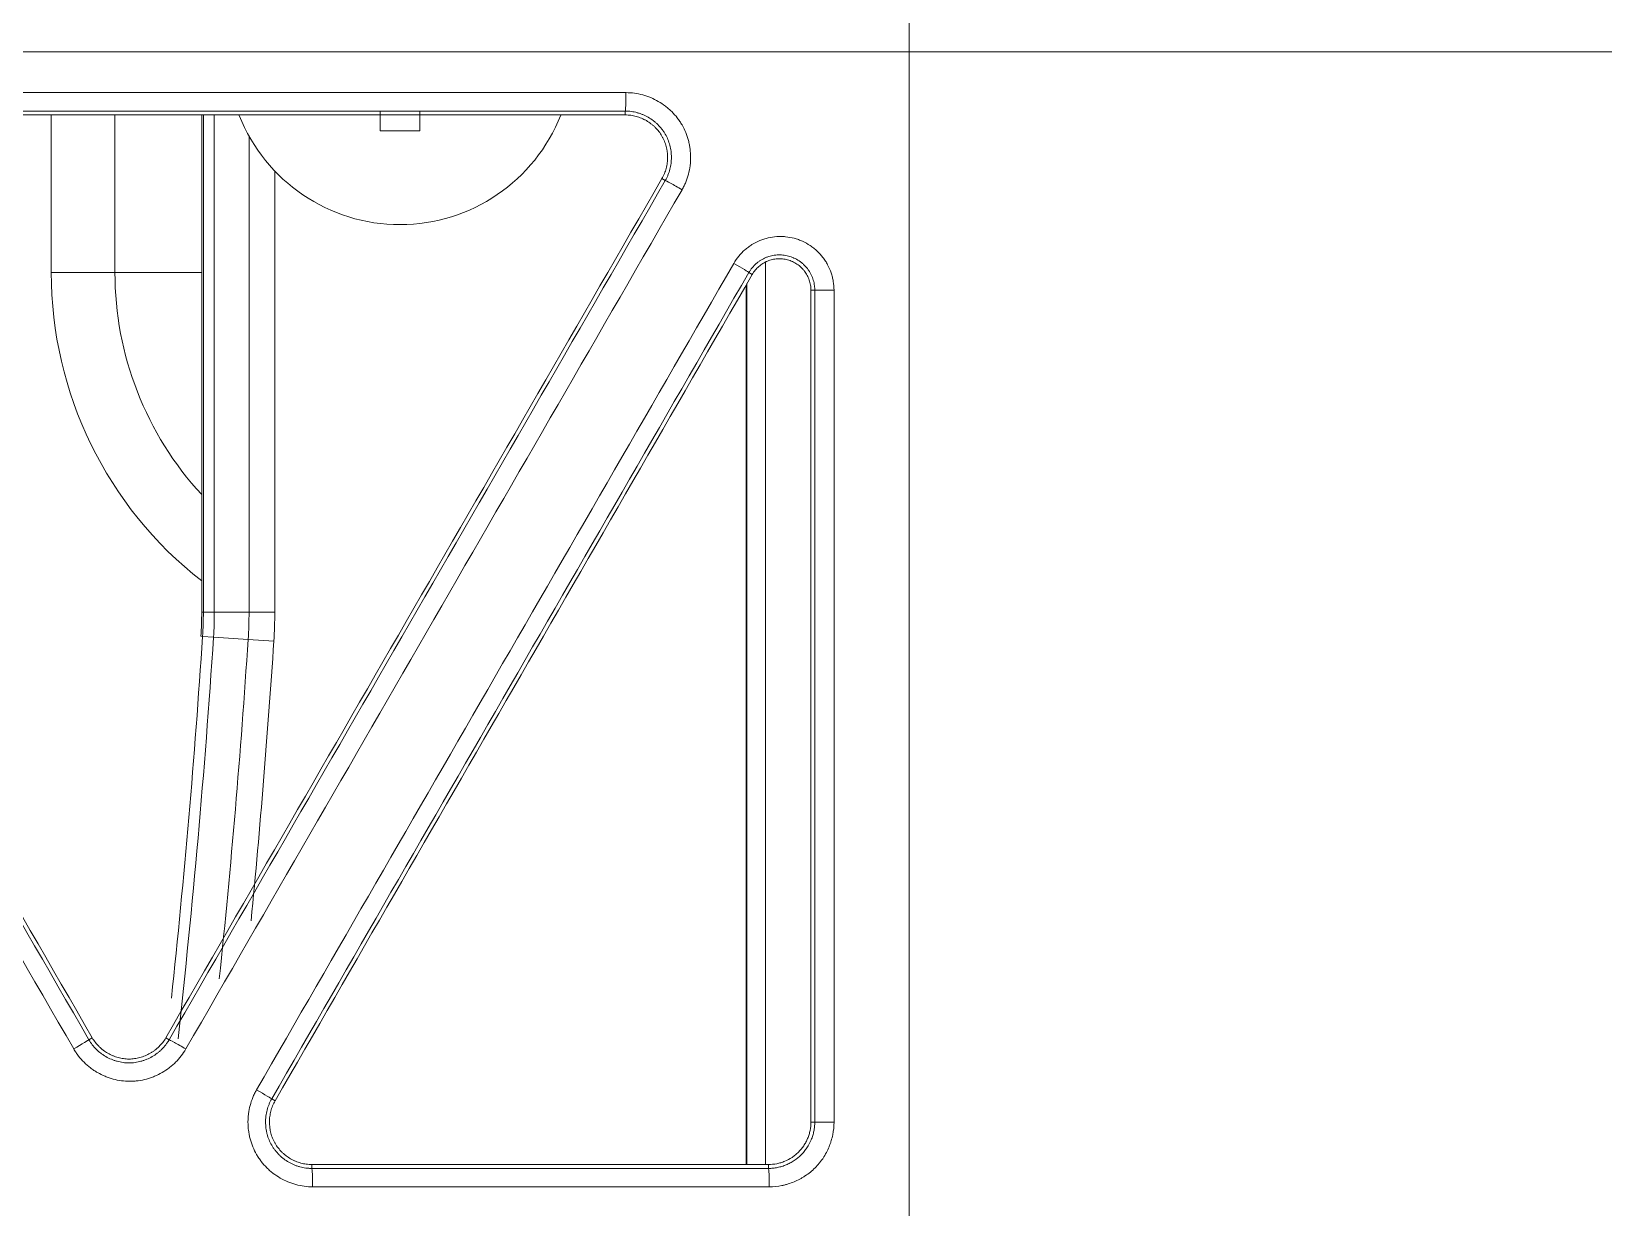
# Model space of a CAD drawing. Header units: inches. Extents: x 405346 to 489838, y -25612 to 14934.
# Drawn here: x 467469.23 to 467509.75, y 4291.63 to 4321.95 of the extents above; entities that cross this region are included whole.
import ezdxf

# ---------------------------------------------------------------- set-up
doc = ezdxf.new("R2010")
doc.units = ezdxf.units.IN
doc.header["$LTSCALE"] = 200
doc.header["$MEASUREMENT"] = 0
doc.layers.add('SS-EQ', color=2, linetype='Continuous', lineweight=20)

# ---------------------------------------------------------------- blocks, each defined once
blk = doc.blocks.new('4way무풍')
at = {"layer": 'SS-EQ'}
for p, q in [((233.951, -2.038), (233.951, -1.528)), ((234.97, -1.528), (234.97, -2.038)), ((240.266, -1.626), (240.266, -1.526)), ((225.474, -1.626), (225.474, -5.686)), ((227.115, -5.686), (227.115, -1.626)), ((229.351, -14.443), (229.351, -1.625)), ((229.394, -1.625), (229.394, -14.443)), ((229.677, -1.625), (229.677, -14.443)), ((230.571, -14.443), (230.571, -2.17)), ((234.97, -2.038), (233.951, -2.038)), ((231.235, -14.443), (231.235, -3.072)), ((241.3, -3.317), (241.214, -3.267)), ((243.879, -28.682), (243.879, -5.421)), ((227.115, -5.686), (225.474, -5.686)), ((229.351, -5.686), (227.115, -5.686)), ((243.38, -6.017), (243.38, -28.682)), ((243.405, -5.973), (243.405, -28.682)), ((243.541, -5.739), (243.454, -5.688)), ((245.152, -6.144), (245.053, -6.144)), ((229.394, -14.443), (229.351, -14.443)), ((229.394, -14.443), (229.677, -14.443)), ((230.571, -14.443), (229.677, -14.443)), ((231.235, -14.443), (230.571, -14.443)), ((229.331, -15.065), (229.374, -15.067)), ((229.374, -15.067), (229.656, -15.086)), ((230.548, -15.145), (229.656, -15.086)), ((231.211, -15.188), (230.548, -15.145)), ((226.444, -25.466), (226.531, -25.416)), ((228.427, -25.416), (228.513, -25.465)), ((231.155, -26.991), (231.242, -27.041)), ((245.053, -27.588), (245.152, -27.588)), ((232.19, -28.683), (232.19, -28.783)), ((243.958, -28.783), (243.959, -28.683))]:
    blk.add_line(p, q, dxfattribs=at)
for centre, radius, start, end in [((234.461, 0), 4.454, 201.6057, 338.5182), ((235.572, -5.686), 10.098, 180, 231.9722), ((235.572, -5.686), 8.457, 180, 222.6417), ((219.866, -14.443), 9.485, 356.2417, 0), ((219.866, -14.443), 10.705, 356.2417, 0), ((219.866, -14.443), 11.369, 356.2417, 0), ((0, 0), 231.045, 354.06315, 356.24172), ((0, 0), 231.709, 354.45324, 356.24172)]:
    blk.add_arc(centre, radius, start, end, dxfattribs=at)
for centre, major_axis, ratio, start_param, end_param in [((240.265, -1.052), (0, 0.474), 0.046058, 3.176536, 4.712359), ((241.71, -3.554), (0.41, -0.237), 0.023177, 1.530477, 3.106677), ((243.044, -5.452), (-0.41, 0.237), 0.023336, 3.176509, 4.671695), ((245.625, -6.144), (-0.474, 0), 0.000161, 0.034907, 1.618516), ((226.034, -25.702), (0.41, 0.237), 0.021764, 4.748313, 6.24827), ((228.922, -25.702), (-0.41, 0.237), 0.020649, 4.674947, 6.248271), ((230.745, -26.755), (-0.41, 0.237), 0.020875, 3.176507, 4.674525), ((245.625, -27.588), (-0.474, 0), 0.000732, 0.034907, 1.618385), ((232.189, -29.256), (0, -0.474), 0.04358, 1.56987, 3.106653), ((243.958, -29.256), (0, 0.474), 0.047023, 4.711596, 6.24824)]:
    blk.add_ellipse(centre, major_axis=major_axis, ratio=ratio, start_param=start_param, end_param=end_param, dxfattribs=at)
for points, knots in [([(0.032, 346.294), (6.969, 346.294), (13.906, 346.294), (27.78, 346.294), (34.717, 346.294), (55.528, 346.294), (69.403, 346.294), (97.151, 346.294), (111.025, 346.294), (138.774, 346.294), (152.648, 346.294), (180.396, 346.294), (194.27, 346.294), (215.082, 346.294), (222.019, 346.294), (235.893, 346.294), (242.83, 346.293), (253.236, 346.293), (256.704, 346.293), (263.641, 346.293), (267.11, 346.293), (272.313, 346.294), (274.047, 346.294), (276.648, 346.294), (277.516, 346.294), (279.25, 346.293), (280.117, 346.293), (281.418, 346.292), (281.851, 346.292), (282.718, 346.292), (283.152, 346.292), (283.802, 346.293), (284.019, 346.293), (284.453, 346.293), (284.669, 346.294), (285.103, 346.293), (285.32, 346.293), (285.753, 346.29), (285.97, 346.288), (286.62, 346.277), (287.054, 346.265), (287.92, 346.231), (288.353, 346.21), (289.653, 346.132), (290.519, 346.062), (291.818, 345.929), (292.25, 345.88), (292.899, 345.799), (293.116, 345.771), (293.548, 345.712), (294.627, 345.561), (295.697, 345.381), (298.249, 344.897), (299.929, 344.504), (302.417, 343.81), (304.065, 343.312), (305.692, 342.745), (308.116, 341.843), (309.711, 341.171), (311.481, 340.335), (311.677, 340.241), (312.069, 340.051), (312.265, 339.955), (312.851, 339.663), (313.238, 339.464), (314.393, 338.857), (315.91, 338.017), (317.385, 337.118), (318.837, 336.19), (319.553, 335.711), (320.962, 334.724), (322.351, 333.707), (324.369, 332.094), (326.323, 330.393), (327.582, 329.199), (328.355, 328.434), (328.586, 328.204), (328.815, 327.97), (328.968, 327.815), (329.044, 327.736), (329.423, 327.345), (329.723, 327.029), (330.61, 326.072), (331.762, 324.776), (333.399, 322.77), (334.43, 321.391), (335.932, 319.291), (336.873, 317.85), (338.196, 315.627), (339.047, 314.124), (339.838, 312.579), (340.313, 311.601), (340.454, 311.306), (340.593, 311.01), (340.685, 310.812), (340.731, 310.713), (340.958, 310.218), (341.136, 309.82), (341.654, 308.624), (342.309, 307.019), (343.186, 304.582), (343.7, 302.939), (344.419, 300.459), (344.828, 298.787), (345.336, 296.251), (345.487, 295.4), (345.755, 293.69), (345.871, 292.83), (345.994, 291.749), (346.017, 291.532), (346.062, 291.099), (346.083, 290.881), (346.143, 290.23), (346.178, 289.796), (346.239, 288.927), (346.265, 288.492), (346.307, 287.624), (346.324, 287.189), (346.342, 286.538), (346.347, 286.32), (346.354, 285.886), (346.356, 285.669), (346.359, 285.234), (346.359, 285.017), (346.359, 284.582), (346.359, 284.365), (346.359, 283.714), (346.358, 283.279), (346.358, 282.41), (346.358, 281.976), (346.358, 280.672), (346.358, 279.803), (346.359, 278.065), (346.359, 277.196), (346.359, 274.59), (346.359, 272.852), (346.358, 264.162), (346.359, 257.21), (346.359, 236.355), (346.359, 222.452), (346.359, 194.646), (346.359, 180.742), (346.359, 152.936), (346.359, 139.033), (346.359, 111.226), (346.359, 69.516), (346.359, 27.806), (346.359, 0)], [0, 0, 0, 0, 0.03125, 0.03125, 0.0625, 0.0625, 0.125, 0.125, 0.1875, 0.1875, 0.25, 0.25, 0.3125, 0.3125, 0.34375, 0.34375, 0.375, 0.375, 0.390625, 0.390625, 0.40625, 0.40625, 0.414062, 0.414062, 0.417969, 0.417969, 0.421875, 0.421875, 0.423828, 0.423828, 0.425781, 0.425781, 0.426758, 0.426758, 0.427734, 0.427734, 0.428711, 0.428711, 0.429687, 0.429687, 0.431641, 0.431641, 0.433594, 0.433594, 0.4375, 0.4375, 0.439453, 0.439453, 0.44043, 0.44043, 0.441406, 0.445312, 0.445312, 0.453125, 0.453125, 0.457031, 0.460937, 0.460937, 0.46875, 0.46875, 0.469727, 0.469727, 0.470703, 0.470703, 0.472656, 0.472656, 0.476562, 0.480469, 0.480469, 0.484375, 0.484375, 0.488281, 0.492187, 0.496094, 0.5, 0.5, 0.500977, 0.501465, 0.501465, 0.501953, 0.501953, 0.503906, 0.503906, 0.507812, 0.511719, 0.515625, 0.515625, 0.523437, 0.523437, 0.527344, 0.53125, 0.53125, 0.532227, 0.532715, 0.532715, 0.533203, 0.533203, 0.535156, 0.535156, 0.539062, 0.542969, 0.546875, 0.546875, 0.554687, 0.554687, 0.558594, 0.558594, 0.5625, 0.5625, 0.563477, 0.563477, 0.564453, 0.564453, 0.566406, 0.566406, 0.568359, 0.568359, 0.570312, 0.570312, 0.571289, 0.571289, 0.572266, 0.572266, 0.573242, 0.573242, 0.574219, 0.574219, 0.576172, 0.576172, 0.578125, 0.578125, 0.582031, 0.582031, 0.585937, 0.585937, 0.59375, 0.59375, 0.625, 0.625, 0.6875, 0.6875, 0.75, 0.75, 0.8125, 0.8125, 0.875, 1, 1, 1, 1]), ([(345.164, 0), (345.164, 27.72), (345.163, 69.299), (345.162, 110.879), (345.161, 138.598), (345.16, 152.458), (345.159, 180.178), (345.157, 194.038), (345.154, 221.758), (345.152, 235.618), (345.147, 256.407), (345.146, 263.337), (345.145, 272), (345.145, 273.732), (345.144, 276.331), (345.144, 277.197), (345.143, 278.93), (345.142, 279.796), (345.142, 281.095), (345.141, 281.528), (345.141, 282.395), (345.142, 282.828), (345.141, 283.694), (345.141, 284.127), (345.14, 284.777), (345.139, 284.993), (345.136, 285.426), (345.134, 285.643), (345.124, 286.293), (345.113, 286.726), (345.081, 287.592), (345.06, 288.025), (345.009, 288.891), (344.979, 289.324), (344.926, 289.973), (344.898, 290.298), (344.868, 290.622), (344.847, 290.839), (344.836, 290.947), (344.736, 291.92), (344.629, 292.78), (344.379, 294.49), (344.236, 295.34), (343.754, 297.876), (343.361, 299.547), (342.666, 302.024), (342.167, 303.666), (341.312, 306.1), (340.67, 307.703), (340.162, 308.898), (339.901, 309.494), (339.629, 310.086), (339.446, 310.481), (339.353, 310.677), (338.885, 311.657), (338.495, 312.43), (337.684, 313.954), (337.263, 314.706), (336.391, 316.188), (335.94, 316.919), (335.007, 318.359), (334.525, 319.069), (333.532, 320.468), (332.508, 321.846), (330.881, 323.85), (329.736, 325.143), (328.853, 326.097), (328.555, 326.413), (328.177, 326.804), (328.101, 326.882), (327.949, 327.037), (327.721, 327.27), (327.491, 327.5), (326.721, 328.264), (325.466, 329.454), (323.518, 331.149), (321.504, 332.755), (320.119, 333.766), (318.711, 334.748), (317.997, 335.224), (316.546, 336.146), (315.81, 336.592), (314.315, 337.454), (313.557, 337.87), (312.595, 338.371), (312.305, 338.52), (312.014, 338.666), (311.82, 338.764), (311.722, 338.812), (311.235, 339.053), (310.844, 339.24), (309.666, 339.79), (308.875, 340.138), (307.283, 340.799), (305.68, 341.425), (303.244, 342.257), (301.598, 342.742), (299.114, 343.417), (297.436, 343.796), (294.888, 344.258), (294.033, 344.394), (292.957, 344.542), (292.742, 344.57), (292.31, 344.625), (291.663, 344.703), (291.015, 344.771), (289.72, 344.892), (288.856, 344.953), (287.56, 345.018), (287.128, 345.036), (286.48, 345.054), (286.264, 345.059), (285.832, 345.066), (285.615, 345.069), (285.183, 345.072), (284.967, 345.073), (284.535, 345.074), (284.318, 345.075), (283.67, 345.075), (283.237, 345.076), (282.589, 345.076), (282.373, 345.076), (281.94, 345.076), (281.724, 345.076), (281.076, 345.076), (280.643, 345.076), (279.346, 345.077), (278.481, 345.077), (276.752, 345.078), (275.887, 345.078), (273.293, 345.079), (271.563, 345.079), (262.916, 345.08), (255.998, 345.082), (242.162, 345.085), (235.244, 345.086), (221.408, 345.088), (214.49, 345.089), (193.736, 345.092), (179.9, 345.093), (152.228, 345.095), (138.392, 345.096), (110.72, 345.097), (96.884, 345.097), (69.212, 345.098), (55.376, 345.098), (34.622, 345.098), (27.704, 345.099), (13.868, 345.099), (6.95, 345.099), (0.032, 345.099)], [0, 0, 0, 0, 0.125, 0.1875, 0.1875, 0.25, 0.25, 0.3125, 0.3125, 0.375, 0.375, 0.40625, 0.40625, 0.414063, 0.414063, 0.417969, 0.417969, 0.421875, 0.421875, 0.423828, 0.423828, 0.425781, 0.425781, 0.427734, 0.427734, 0.428711, 0.428711, 0.429688, 0.429688, 0.431641, 0.431641, 0.433594, 0.433594, 0.435547, 0.435547, 0.436523, 0.437012, 0.437012, 0.4375, 0.4375, 0.441406, 0.441406, 0.445313, 0.445313, 0.453125, 0.453125, 0.457031, 0.460938, 0.464844, 0.464844, 0.466797, 0.467773, 0.467773, 0.46875, 0.46875, 0.472656, 0.472656, 0.476563, 0.476563, 0.480469, 0.480469, 0.484375, 0.484375, 0.488281, 0.492188, 0.496094, 0.496094, 0.498047, 0.498047, 0.498535, 0.498535, 0.499023, 0.5, 0.5, 0.503906, 0.507813, 0.511719, 0.515625, 0.515625, 0.519531, 0.519531, 0.523438, 0.523438, 0.527344, 0.527344, 0.52832, 0.528809, 0.528809, 0.529297, 0.529297, 0.53125, 0.53125, 0.535156, 0.535156, 0.539063, 0.542969, 0.546875, 0.546875, 0.554688, 0.554688, 0.558594, 0.558594, 0.55957, 0.55957, 0.560547, 0.5625, 0.5625, 0.566406, 0.566406, 0.568359, 0.568359, 0.569336, 0.569336, 0.570313, 0.570313, 0.571289, 0.571289, 0.572266, 0.572266, 0.574219, 0.574219, 0.575195, 0.575195, 0.576172, 0.576172, 0.578125, 0.578125, 0.582031, 0.582031, 0.585938, 0.585938, 0.59375, 0.59375, 0.625, 0.625, 0.65625, 0.65625, 0.6875, 0.6875, 0.75, 0.75, 0.8125, 0.8125, 0.875, 0.875, 0.9375, 0.9375, 0.96875, 0.96875, 1, 1, 1, 1]), ([(247.586, 0), (247.586, 19.491), (247.586, 38.983), (247.586, 68.221), (247.586, 77.966), (247.586, 92.585), (247.586, 97.458), (247.586, 107.204), (247.586, 112.077), (247.586, 136.441), (247.586, 155.933), (247.586, 180.297), (247.586, 185.17), (247.586, 192.479), (247.586, 194.915), (247.586, 198.57), (247.586, 199.788), (247.586, 201.615), (247.586, 202.224), (247.586, 203.442), (247.586, 204.051), (247.586, 207.097), (247.586, 209.533), (247.586, 214.406), (247.586, 216.842), (247.586, 221.714), (247.586, 224.151), (247.586, 229.023), (247.586, 231.459), (247.586, 233.895)], [0, 0, 0, 0, 0.25, 0.25, 0.375, 0.375, 0.4375, 0.4375, 0.5, 0.5, 0.75, 0.75, 0.8125, 0.8125, 0.84375, 0.84375, 0.859375, 0.859375, 0.867188, 0.867188, 0.875, 0.875, 0.90625, 0.90625, 0.9375, 0.9375, 0.96875, 0.96875, 1, 1, 1, 1]), ([(346.359, 0), (346.359, -27.812), (346.359, -55.624), (346.359, -97.341), (346.359, -111.247), (346.359, -139.059), (346.359, -152.965), (346.359, -180.777), (346.359, -194.683), (346.359, -222.494), (346.359, -236.4), (346.359, -257.259), (346.358, -264.212), (346.359, -272.903), (346.359, -274.641), (346.359, -277.249), (346.359, -278.118), (346.358, -279.856), (346.358, -280.725), (346.358, -282.029), (346.358, -282.463), (346.358, -283.333), (346.359, -283.767), (346.359, -284.419), (346.359, -284.636), (346.359, -285.071), (346.358, -285.288), (346.355, -285.723), (346.353, -285.94), (346.346, -286.374), (346.341, -286.592), (346.322, -287.243), (346.305, -287.678), (346.262, -288.546), (346.236, -288.98), (346.174, -289.849), (346.138, -290.283), (346.078, -290.934), (346.057, -291.151), (346.012, -291.585), (345.894, -292.666), (345.748, -293.741), (345.479, -295.45), (345.327, -296.299), (344.817, -298.834), (344.407, -300.505), (343.687, -302.982), (343.172, -304.624), (342.294, -307.059), (341.638, -308.663), (341.119, -309.858), (340.941, -310.256), (340.714, -310.751), (340.668, -310.85), (340.576, -311.047), (340.437, -311.343), (339.919, -312.422), (339.029, -314.158), (338.177, -315.66), (336.854, -317.881), (335.912, -319.32), (334.41, -321.418), (333.379, -322.796), (331.741, -324.801), (330.589, -326.095), (329.702, -327.051), (329.403, -327.366), (329.024, -327.758), (328.947, -327.836), (328.795, -327.992), (328.566, -328.224), (327.719, -329.07), (326.303, -330.412), (324.35, -332.111), (322.332, -333.722), (320.944, -334.738), (319.535, -335.724), (318.819, -336.202), (317.367, -337.13), (315.893, -338.028), (314.376, -338.866), (313.222, -339.473), (312.835, -339.671), (312.249, -339.963), (312.054, -340.059), (311.662, -340.249), (309.896, -341.094), (308.103, -341.848), (305.68, -342.75), (304.055, -343.316), (302.408, -343.813), (299.923, -344.506), (298.245, -344.898), (295.697, -345.382), (294.842, -345.525), (293.766, -345.682), (293.551, -345.712), (293.12, -345.771), (292.903, -345.799), (292.254, -345.88), (291.821, -345.929), (290.523, -346.062), (289.657, -346.132), (288.357, -346.21), (287.924, -346.232), (287.057, -346.265), (286.624, -346.277), (285.974, -346.288), (285.757, -346.291), (285.323, -346.293), (285.107, -346.294), (284.673, -346.294), (284.456, -346.294), (284.023, -346.294), (283.806, -346.293), (283.156, -346.293), (282.722, -346.293), (281.855, -346.293), (281.421, -346.293), (280.121, -346.293), (279.253, -346.294), (277.519, -346.294), (276.652, -346.294), (274.051, -346.294), (272.316, -346.294), (267.113, -346.294), (263.645, -346.293), (256.708, -346.293), (253.239, -346.294), (242.833, -346.294), (235.896, -346.294), (222.022, -346.294), (215.084, -346.294), (194.273, -346.294), (180.399, -346.294), (152.65, -346.294), (138.775, -346.294), (111.027, -346.294), (97.152, -346.294), (69.404, -346.294), (55.529, -346.294), (34.718, -346.294), (27.78, -346.294), (13.906, -346.294), (6.969, -346.294), (0.032, -346.294)], [0, 0, 0, 0, 0.125, 0.125, 0.1875, 0.1875, 0.25, 0.25, 0.3125, 0.3125, 0.375, 0.375, 0.40625, 0.40625, 0.414063, 0.414063, 0.417969, 0.417969, 0.421875, 0.421875, 0.423828, 0.423828, 0.425781, 0.425781, 0.426758, 0.426758, 0.427734, 0.427734, 0.428711, 0.428711, 0.429688, 0.429688, 0.431641, 0.431641, 0.433594, 0.433594, 0.435547, 0.435547, 0.436523, 0.436523, 0.4375, 0.441406, 0.441406, 0.445313, 0.445313, 0.453125, 0.453125, 0.457031, 0.460938, 0.464844, 0.464844, 0.466797, 0.466797, 0.467285, 0.467285, 0.467773, 0.46875, 0.472656, 0.476563, 0.476563, 0.484375, 0.484375, 0.488281, 0.492188, 0.496094, 0.496094, 0.498047, 0.498047, 0.498535, 0.498535, 0.499023, 0.5, 0.503906, 0.507813, 0.511719, 0.515625, 0.515625, 0.519531, 0.519531, 0.523438, 0.527344, 0.527344, 0.529297, 0.529297, 0.530273, 0.530273, 0.53125, 0.539063, 0.539063, 0.542969, 0.546875, 0.546875, 0.554688, 0.554688, 0.558594, 0.558594, 0.55957, 0.55957, 0.560547, 0.560547, 0.5625, 0.5625, 0.566406, 0.566406, 0.568359, 0.568359, 0.570313, 0.570313, 0.571289, 0.571289, 0.572266, 0.572266, 0.573242, 0.573242, 0.574219, 0.574219, 0.576172, 0.576172, 0.578125, 0.578125, 0.582031, 0.582031, 0.585938, 0.585938, 0.59375, 0.59375, 0.609375, 0.609375, 0.625, 0.625, 0.65625, 0.65625, 0.6875, 0.6875, 0.75, 0.75, 0.8125, 0.8125, 0.875, 0.875, 0.9375, 0.9375, 0.96875, 0.96875, 1, 1, 1, 1]), ([(0.032, -345.099), (6.961, -345.099), (13.891, -345.099), (27.75, -345.099), (34.679, -345.099), (55.467, -345.099), (69.326, -345.098), (97.044, -345.098), (110.903, -345.097), (138.621, -345.096), (152.48, -345.096), (180.197, -345.094), (194.056, -345.092), (214.845, -345.09), (221.774, -345.089), (235.633, -345.086), (242.562, -345.085), (256.421, -345.082), (263.351, -345.081), (272.013, -345.079), (273.745, -345.079), (276.343, -345.079), (277.21, -345.078), (278.942, -345.078), (279.808, -345.077), (281.107, -345.076), (281.541, -345.076), (282.407, -345.076), (282.84, -345.076), (283.706, -345.076), (284.139, -345.076), (284.789, -345.074), (285.005, -345.074), (285.438, -345.071), (285.655, -345.069), (286.304, -345.06), (286.737, -345.049), (287.602, -345.017), (288.034, -344.997), (289.33, -344.922), (290.194, -344.853), (291.488, -344.722), (291.92, -344.673), (292.566, -344.593), (292.782, -344.566), (293.212, -344.508), (294.286, -344.358), (295.351, -344.18), (297.891, -343.699), (299.563, -343.307), (302.039, -342.615), (303.679, -342.118), (305.297, -341.551), (307.709, -340.648), (309.296, -339.976), (311.056, -339.138), (311.349, -338.996), (311.641, -338.853), (311.836, -338.756), (311.933, -338.707), (312.418, -338.464), (312.803, -338.265), (313.951, -337.656), (314.704, -337.236), (316.19, -336.364), (316.921, -335.913), (318.363, -334.982), (319.073, -334.502), (320.472, -333.511), (321.849, -332.491), (323.849, -330.872), (325.784, -329.163), (327.03, -327.964), (327.795, -327.195), (327.947, -327.041), (328.25, -326.729), (328.401, -326.573), (328.849, -326.102), (329.145, -325.785), (330.019, -324.826), (331.153, -323.527), (332.763, -321.515), (333.776, -320.132), (334.759, -318.728), (335.235, -318.016), (336.157, -316.57), (336.603, -315.837), (337.465, -314.35), (338.296, -312.842), (339.065, -311.291), (339.481, -310.406), (339.527, -310.308), (339.618, -310.111), (339.754, -309.815), (340.065, -309.123), (340.322, -308.527), (340.821, -307.331), (341.451, -305.727), (342.288, -303.291), (342.776, -301.648), (343.454, -299.169), (343.836, -297.496), (344.302, -294.959), (344.439, -294.108), (344.619, -292.825), (344.702, -292.181), (344.786, -291.427), (344.82, -291.104), (344.842, -290.888), (344.853, -290.779), (344.946, -289.807), (345.01, -288.942), (345.078, -287.644), (345.096, -287.212), (345.116, -286.563), (345.122, -286.347), (345.13, -285.914), (345.133, -285.698), (345.138, -285.266), (345.139, -285.049), (345.14, -284.617), (345.14, -284.4), (345.141, -283.752), (345.141, -283.319), (345.141, -282.67), (345.141, -282.454), (345.141, -282.021), (345.141, -281.805), (345.142, -281.156), (345.142, -280.724), (345.143, -279.426), (345.143, -278.561), (345.144, -276.831), (345.144, -275.966), (345.145, -273.37), (345.145, -271.64), (345.146, -262.989), (345.148, -256.069), (345.152, -235.306), (345.154, -221.465), (345.157, -193.782), (345.159, -179.94), (345.161, -152.257), (345.161, -138.416), (345.162, -110.732), (345.163, -69.208), (345.164, -27.683), (345.164, 0)], [0, 0, 0, 0, 0.03125, 0.03125, 0.0625, 0.0625, 0.125, 0.125, 0.1875, 0.1875, 0.25, 0.25, 0.3125, 0.3125, 0.34375, 0.34375, 0.375, 0.375, 0.40625, 0.40625, 0.414063, 0.414063, 0.417969, 0.417969, 0.421875, 0.421875, 0.423828, 0.423828, 0.425781, 0.425781, 0.427734, 0.427734, 0.428711, 0.428711, 0.429688, 0.429688, 0.431641, 0.431641, 0.433594, 0.433594, 0.4375, 0.4375, 0.439453, 0.439453, 0.44043, 0.44043, 0.441406, 0.445313, 0.445313, 0.453125, 0.453125, 0.457031, 0.460938, 0.460938, 0.46875, 0.46875, 0.469727, 0.470215, 0.470215, 0.470703, 0.470703, 0.472656, 0.472656, 0.476563, 0.476563, 0.480469, 0.480469, 0.484375, 0.484375, 0.488281, 0.492188, 0.496094, 0.5, 0.5, 0.500977, 0.500977, 0.501953, 0.501953, 0.503906, 0.503906, 0.507813, 0.511719, 0.515625, 0.515625, 0.519531, 0.519531, 0.523438, 0.523438, 0.527344, 0.53125, 0.53125, 0.531738, 0.531738, 0.532227, 0.533203, 0.535156, 0.535156, 0.539063, 0.542969, 0.546875, 0.546875, 0.554688, 0.554688, 0.558594, 0.558594, 0.560547, 0.561523, 0.562012, 0.562012, 0.5625, 0.5625, 0.566406, 0.566406, 0.568359, 0.568359, 0.569336, 0.569336, 0.570313, 0.570313, 0.571289, 0.571289, 0.572266, 0.572266, 0.574219, 0.574219, 0.575195, 0.575195, 0.576172, 0.576172, 0.578125, 0.578125, 0.582031, 0.582031, 0.585938, 0.585938, 0.59375, 0.59375, 0.625, 0.625, 0.6875, 0.6875, 0.75, 0.75, 0.8125, 0.8125, 0.875, 1, 1, 1, 1]), ([(247.586, 0), (245.632, 0), (234.907, 0), (215.405, 0), (189.077, 0), (162.746, 0), (145.189, 0), (136.411, 0)], [0, 0, 0, 0, 0.052747, 0.289561, 0.526374, 0.763187, 1, 1, 1, 1]), ([(247.586, 0), (254.404, 0), (265.605, 0), (281.186, 0), (294.329, 0), (307.464, 0), (318.398, 0), (327.133, 0), (333.674, 0), (339.114, 0), (342.94, 0), (344.594, 0), (345.164, 0)], [0, 0, 0, 0, 0.209055, 0.343536, 0.478018, 0.6125, 0.746981, 0.814222, 0.881463, 0.948704, 0.982324, 1, 1, 1, 1]), ([(247.586, -233.896), (247.586, -231.46), (247.586, -229.023), (247.586, -224.151), (247.586, -221.715), (247.586, -216.842), (247.586, -214.406), (247.586, -209.534), (247.586, -207.097), (247.586, -204.052), (247.586, -203.443), (247.586, -202.225), (247.586, -201.616), (247.586, -199.788), (247.586, -198.57), (247.586, -194.916), (247.586, -192.479), (247.586, -185.17), (247.586, -180.297), (247.586, -155.933), (247.586, -136.442), (247.586, -112.077), (247.586, -107.204), (247.586, -97.459), (247.586, -92.586), (247.586, -77.967), (247.586, -68.221), (247.586, -38.984), (247.586, -19.492), (247.586, 0)], [0, 0, 0, 0, 0.03125, 0.03125, 0.0625, 0.0625, 0.09375, 0.09375, 0.125, 0.125, 0.132812, 0.132812, 0.140625, 0.140625, 0.15625, 0.15625, 0.1875, 0.1875, 0.25, 0.25, 0.5, 0.5, 0.5625, 0.5625, 0.625, 0.625, 0.75, 0.75, 1, 1, 1, 1]), ([(214.71, -1.052), (215.776, -1.053), (216.841, -1.052), (218.973, -1.052), (220.039, -1.052), (223.236, -1.052), (225.368, -1.052), (231.762, -1.052), (236.025, -1.052), (240.287, -1.052)], [0, 0, 0, 0, 0.125, 0.125, 0.25, 0.25, 0.5, 0.5, 1, 1, 1, 1]), ([(240.287, -1.052), (240.361, -1.052), (240.433, -1.057), (240.577, -1.077), (240.648, -1.091), (240.753, -1.12), (240.787, -1.13), (240.839, -1.148), (240.857, -1.154), (240.891, -1.167), (240.908, -1.174), (240.992, -1.209), (241.122, -1.273), (241.243, -1.354), (241.315, -1.409), (241.33, -1.421), (241.358, -1.444), (241.4, -1.479), (241.44, -1.516), (241.517, -1.592), (241.565, -1.647), (241.632, -1.733), (241.653, -1.762), (241.694, -1.823), (241.713, -1.854), (241.768, -1.949), (241.832, -2.079), (241.878, -2.216), (241.901, -2.305), (241.906, -2.322), (241.914, -2.358), (241.918, -2.376), (241.928, -2.43), (241.934, -2.466), (241.948, -2.574), (241.953, -2.646), (241.953, -2.755), (241.951, -2.81), (241.947, -2.864), (241.943, -2.901), (241.941, -2.919), (241.929, -3.01), (241.902, -3.152), (241.856, -3.29), (241.815, -3.391), (241.8, -3.424), (241.767, -3.49), (241.75, -3.522), (241.732, -3.554)], [0, 0, 0, 0, 0.0625, 0.0625, 0.125, 0.125, 0.15625, 0.15625, 0.171875, 0.171875, 0.1875, 0.1875, 0.25, 0.3125, 0.3125, 0.328125, 0.328125, 0.34375, 0.375, 0.375, 0.4375, 0.4375, 0.46875, 0.46875, 0.5, 0.5, 0.5625, 0.625, 0.625, 0.640625, 0.640625, 0.65625, 0.65625, 0.6875, 0.6875, 0.75, 0.75, 0.78125, 0.796875, 0.796875, 0.8125, 0.8125, 0.875, 0.9375, 0.9375, 0.96875, 0.96875, 1, 1, 1, 1]), ([(240.266, -1.526), (236.004, -1.526), (231.742, -1.526), (225.349, -1.526), (222.152, -1.526), (218.954, -1.526), (216.823, -1.526), (215.757, -1.526), (214.692, -1.526)], [0, 0, 0, 0, 0.5, 0.5, 0.75, 0.875, 0.875, 1, 1, 1, 1]), ([(241.3, -3.317), (241.302, -3.314), (241.303, -3.311), (241.306, -3.305), (241.311, -3.297), (241.316, -3.288), (241.325, -3.271), (241.331, -3.259), (241.348, -3.224), (241.359, -3.2), (241.388, -3.128), (241.421, -3.029), (241.441, -2.927), (241.449, -2.862), (241.45, -2.849), (241.453, -2.823), (241.454, -2.81), (241.456, -2.771), (241.457, -2.745), (241.457, -2.667), (241.454, -2.615), (241.444, -2.538), (241.44, -2.512), (241.43, -2.461), (241.424, -2.435), (241.404, -2.359), (241.387, -2.31), (241.348, -2.214), (241.325, -2.168), (241.286, -2.1), (241.272, -2.077), (241.243, -2.034), (241.228, -2.013), (241.18, -1.952), (241.146, -1.913), (241.09, -1.858), (241.062, -1.832), (241.032, -1.807), (241.012, -1.79), (241.001, -1.782), (240.949, -1.742), (240.863, -1.685), (240.77, -1.639), (240.698, -1.609), (240.673, -1.599), (240.624, -1.582), (240.599, -1.575), (240.524, -1.554), (240.473, -1.544), (240.396, -1.533), (240.358, -1.529), (240.312, -1.527), (240.289, -1.526), (240.279, -1.526), (240.273, -1.526), (240.269, -1.526), (240.266, -1.526)], [0, 0, 0, 0, 0.003906, 0.003906, 0.007813, 0.015625, 0.015625, 0.03125, 0.03125, 0.0625, 0.0625, 0.125, 0.1875, 0.1875, 0.203125, 0.203125, 0.21875, 0.21875, 0.25, 0.25, 0.3125, 0.3125, 0.34375, 0.34375, 0.375, 0.375, 0.4375, 0.4375, 0.5, 0.5, 0.53125, 0.53125, 0.5625, 0.5625, 0.625, 0.625, 0.65625, 0.671875, 0.671875, 0.6875, 0.6875, 0.75, 0.8125, 0.8125, 0.84375, 0.84375, 0.875, 0.875, 0.9375, 0.9375, 0.96875, 0.984375, 0.992188, 0.996094, 0.996094, 1, 1, 1, 1]), ([(240.266, -1.626), (236.005, -1.626), (231.742, -1.626), (225.349, -1.626), (222.152, -1.626), (218.955, -1.626), (216.823, -1.626), (215.757, -1.626), (214.692, -1.626)], [0, 0, 0, 0, 0.5, 0.5, 0.75, 0.875, 0.875, 1, 1, 1, 1]), ([(240.266, -1.626), (240.315, -1.626), (240.363, -1.629), (240.457, -1.642), (240.55, -1.661), (240.64, -1.692), (240.706, -1.72), (240.728, -1.73), (240.771, -1.751), (240.792, -1.762), (240.854, -1.798), (240.893, -1.824), (240.95, -1.868), (240.969, -1.883), (241.005, -1.914), (241.023, -1.931), (241.074, -1.981), (241.137, -2.052), (241.19, -2.131), (241.226, -2.193), (241.237, -2.215), (241.258, -2.258), (241.268, -2.28), (241.295, -2.346), (241.31, -2.391), (241.328, -2.46), (241.336, -2.494), (241.342, -2.53), (241.346, -2.553), (241.348, -2.565), (241.355, -2.625), (241.361, -2.72), (241.355, -2.815), (241.346, -2.886), (241.343, -2.91), (241.333, -2.957), (241.328, -2.98), (241.31, -3.05), (241.295, -3.095), (241.259, -3.183), (241.238, -3.226), (241.214, -3.267)], [0, 0, 0, 0, 0.0625, 0.0625, 0.125, 0.1875, 0.1875, 0.21875, 0.21875, 0.25, 0.25, 0.3125, 0.3125, 0.34375, 0.34375, 0.375, 0.375, 0.4375, 0.5, 0.5, 0.53125, 0.53125, 0.5625, 0.5625, 0.625, 0.625, 0.65625, 0.671875, 0.671875, 0.6875, 0.6875, 0.75, 0.8125, 0.8125, 0.84375, 0.84375, 0.875, 0.875, 0.9375, 0.9375, 1, 1, 1, 1]), ([(243.066, -5.452), (243.104, -5.386), (243.147, -5.324), (243.243, -5.208), (243.295, -5.154), (243.366, -5.091), (243.381, -5.079), (243.41, -5.055), (243.425, -5.044), (243.471, -5.01), (243.502, -4.989), (243.597, -4.929), (243.664, -4.895), (243.752, -4.859), (243.77, -4.852), (243.805, -4.839), (243.823, -4.832), (243.877, -4.815), (243.913, -4.805), (244.023, -4.78), (244.097, -4.769), (244.192, -4.762), (244.211, -4.761), (244.249, -4.76), (244.268, -4.76), (244.324, -4.761), (244.362, -4.763), (244.474, -4.774), (244.548, -4.787), (244.657, -4.817), (244.694, -4.828), (244.765, -4.854), (244.8, -4.868), (244.903, -4.914), (244.968, -4.951), (245.047, -5.003), (245.063, -5.014), (245.093, -5.036), (245.109, -5.048), (245.153, -5.083), (245.182, -5.108), (245.264, -5.185), (245.315, -5.24), (245.372, -5.315), (245.384, -5.33), (245.405, -5.361), (245.416, -5.377), (245.447, -5.425), (245.466, -5.457), (245.519, -5.557), (245.549, -5.626), (245.58, -5.715), (245.586, -5.733), (245.596, -5.769), (245.601, -5.788), (245.615, -5.843), (245.623, -5.88), (245.642, -5.992), (245.648, -6.067), (245.648, -6.144)], [0, 0, 0, 0, 0.0625, 0.0625, 0.125, 0.125, 0.140625, 0.140625, 0.15625, 0.15625, 0.1875, 0.1875, 0.25, 0.25, 0.265625, 0.265625, 0.28125, 0.28125, 0.3125, 0.3125, 0.375, 0.375, 0.390625, 0.390625, 0.40625, 0.40625, 0.4375, 0.4375, 0.5, 0.5, 0.53125, 0.53125, 0.5625, 0.5625, 0.625, 0.625, 0.640625, 0.640625, 0.65625, 0.65625, 0.6875, 0.6875, 0.75, 0.75, 0.765625, 0.765625, 0.78125, 0.78125, 0.8125, 0.8125, 0.875, 0.875, 0.890625, 0.890625, 0.90625, 0.90625, 0.9375, 0.9375, 1, 1, 1, 1]), ([(245.152, -6.144), (245.152, -6.141), (245.152, -6.137), (245.152, -6.131), (245.152, -6.122), (245.151, -6.1), (245.15, -6.081), (245.147, -6.044), (245.141, -5.995), (245.13, -5.946), (245.118, -5.897), (245.111, -5.873), (245.087, -5.803), (245.067, -5.757), (245.032, -5.692), (245.02, -5.671), (244.999, -5.639), (244.992, -5.629), (244.978, -5.608), (244.97, -5.598), (244.933, -5.549), (244.899, -5.513), (244.845, -5.462), (244.826, -5.446), (244.797, -5.423), (244.787, -5.415), (244.767, -5.4), (244.756, -5.393), (244.705, -5.359), (244.662, -5.335), (244.594, -5.304), (244.571, -5.295), (244.524, -5.278), (244.5, -5.271), (244.428, -5.252), (244.38, -5.243), (244.306, -5.236), (244.281, -5.234), (244.232, -5.234), (244.207, -5.234), (244.132, -5.239), (244.083, -5.247), (244.011, -5.263), (243.976, -5.273), (243.94, -5.285), (243.917, -5.294), (243.905, -5.298), (243.848, -5.322), (243.804, -5.345), (243.741, -5.384), (243.71, -5.405), (243.681, -5.428), (243.661, -5.443), (243.652, -5.451), (243.605, -5.493), (243.57, -5.528), (243.523, -5.585), (243.501, -5.615), (243.477, -5.651), (243.465, -5.67), (243.46, -5.678), (243.457, -5.683), (243.456, -5.686), (243.454, -5.688)], [0, 0, 0, 0, 0.003906, 0.003906, 0.007812, 0.015625, 0.03125, 0.03125, 0.0625, 0.09375, 0.09375, 0.125, 0.125, 0.1875, 0.1875, 0.21875, 0.21875, 0.234375, 0.234375, 0.25, 0.25, 0.3125, 0.3125, 0.34375, 0.34375, 0.359375, 0.359375, 0.375, 0.375, 0.4375, 0.4375, 0.46875, 0.46875, 0.5, 0.5, 0.5625, 0.5625, 0.59375, 0.59375, 0.625, 0.625, 0.6875, 0.6875, 0.71875, 0.734375, 0.734375, 0.75, 0.75, 0.8125, 0.8125, 0.84375, 0.859375, 0.859375, 0.875, 0.875, 0.9375, 0.9375, 0.96875, 0.984375, 0.992187, 0.996094, 0.996094, 1, 1, 1, 1]), ([(243.541, -5.739), (243.564, -5.7), (243.589, -5.664), (243.631, -5.612), (243.646, -5.596), (243.677, -5.564), (243.693, -5.549), (243.743, -5.505), (243.778, -5.479), (243.834, -5.444), (243.854, -5.433), (243.883, -5.418), (243.893, -5.413), (243.913, -5.403), (243.924, -5.399), (243.975, -5.378), (244.017, -5.365), (244.081, -5.35), (244.103, -5.346), (244.146, -5.339), (244.169, -5.337), (244.235, -5.333), (244.279, -5.333), (244.344, -5.34), (244.366, -5.343), (244.41, -5.351), (244.432, -5.356), (244.496, -5.373), (244.537, -5.388), (244.597, -5.415), (244.617, -5.425), (244.656, -5.446), (244.675, -5.458), (244.73, -5.495), (244.764, -5.522), (244.813, -5.567), (244.836, -5.591), (244.858, -5.616), (244.872, -5.633), (244.879, -5.642), (244.913, -5.686), (244.936, -5.723), (244.968, -5.781), (244.977, -5.801), (244.995, -5.841), (245.003, -5.862), (245.024, -5.925), (245.046, -6.011), (245.053, -6.099), (245.053, -6.144)], [0, 0, 0, 0, 0.0625, 0.0625, 0.09375, 0.09375, 0.125, 0.125, 0.1875, 0.1875, 0.21875, 0.21875, 0.234375, 0.234375, 0.25, 0.25, 0.3125, 0.3125, 0.34375, 0.34375, 0.375, 0.375, 0.4375, 0.4375, 0.46875, 0.46875, 0.5, 0.5, 0.5625, 0.5625, 0.59375, 0.59375, 0.625, 0.625, 0.6875, 0.6875, 0.71875, 0.734375, 0.734375, 0.75, 0.75, 0.8125, 0.8125, 0.84375, 0.84375, 0.875, 0.875, 0.9375, 1, 1, 1, 1]), ([(226.444, -25.466), (226.446, -25.469), (226.447, -25.472), (226.451, -25.477), (226.456, -25.486), (226.461, -25.494), (226.471, -25.511), (226.479, -25.522), (226.501, -25.555), (226.516, -25.576), (226.564, -25.637), (226.633, -25.715), (226.711, -25.783), (226.764, -25.823), (226.774, -25.83), (226.796, -25.845), (226.828, -25.868), (226.861, -25.888), (226.928, -25.927), (226.975, -25.95), (227.047, -25.98), (227.071, -25.989), (227.121, -26.006), (227.146, -26.014), (227.221, -26.035), (227.272, -26.045), (227.375, -26.059), (227.426, -26.063), (227.505, -26.063), (227.531, -26.062), (227.583, -26.058), (227.609, -26.056), (227.686, -26.045), (227.737, -26.035), (227.812, -26.014), (227.849, -26.003), (227.886, -25.989), (227.91, -25.98), (227.923, -25.975), (227.983, -25.95), (228.076, -25.903), (228.163, -25.846), (228.225, -25.799), (228.245, -25.782), (228.285, -25.748), (228.304, -25.73), (228.359, -25.675), (228.394, -25.636), (228.441, -25.575), (228.464, -25.543), (228.489, -25.505), (228.501, -25.485), (228.506, -25.477), (228.509, -25.471), (228.511, -25.468), (228.513, -25.465)], [0, 0, 0, 0, 0.003906, 0.003906, 0.007812, 0.015625, 0.015625, 0.03125, 0.03125, 0.0625, 0.0625, 0.125, 0.1875, 0.1875, 0.203125, 0.203125, 0.21875, 0.25, 0.25, 0.3125, 0.3125, 0.34375, 0.34375, 0.375, 0.375, 0.4375, 0.4375, 0.5, 0.5, 0.53125, 0.53125, 0.5625, 0.5625, 0.625, 0.625, 0.65625, 0.671875, 0.671875, 0.6875, 0.6875, 0.75, 0.8125, 0.8125, 0.84375, 0.84375, 0.875, 0.875, 0.9375, 0.9375, 0.96875, 0.984375, 0.992188, 0.996094, 0.996094, 1, 1, 1, 1]), ([(228.427, -25.416), (228.403, -25.457), (228.376, -25.498), (228.317, -25.573), (228.254, -25.644), (228.182, -25.706), (228.134, -25.743), (228.125, -25.75), (228.105, -25.764), (228.076, -25.784), (228.045, -25.803), (227.983, -25.839), (227.941, -25.86), (227.875, -25.887), (227.853, -25.896), (227.807, -25.911), (227.784, -25.918), (227.715, -25.937), (227.622, -25.956), (227.527, -25.963), (227.455, -25.963), (227.431, -25.962), (227.383, -25.959), (227.359, -25.956), (227.289, -25.947), (227.242, -25.937), (227.174, -25.918), (227.14, -25.908), (227.106, -25.895), (227.083, -25.887), (227.072, -25.882), (227.017, -25.859), (226.931, -25.817), (226.852, -25.764), (226.795, -25.721), (226.777, -25.706), (226.74, -25.674), (226.723, -25.658), (226.672, -25.608), (226.64, -25.572), (226.582, -25.497), (226.555, -25.457), (226.531, -25.416)], [0, 0, 0, 0, 0.0625, 0.0625, 0.125, 0.1875, 0.1875, 0.203125, 0.203125, 0.21875, 0.25, 0.25, 0.3125, 0.3125, 0.34375, 0.34375, 0.375, 0.375, 0.4375, 0.5, 0.5, 0.53125, 0.53125, 0.5625, 0.5625, 0.625, 0.625, 0.65625, 0.671875, 0.671875, 0.6875, 0.6875, 0.75, 0.8125, 0.8125, 0.84375, 0.84375, 0.875, 0.875, 0.9375, 0.9375, 1, 1, 1, 1]), ([(228.943, -25.703), (228.906, -25.766), (228.865, -25.827), (228.777, -25.941), (228.729, -25.996), (228.652, -26.073), (228.625, -26.097), (228.583, -26.133), (228.569, -26.145), (228.541, -26.168), (228.527, -26.18), (228.454, -26.235), (228.334, -26.315), (228.203, -26.38), (228.119, -26.415), (228.102, -26.422), (228.068, -26.435), (228.051, -26.441), (227.999, -26.459), (227.964, -26.469), (227.859, -26.498), (227.788, -26.512), (227.681, -26.527), (227.645, -26.531), (227.572, -26.535), (227.535, -26.537), (227.425, -26.537), (227.281, -26.527), (227.139, -26.498), (227.051, -26.474), (227.033, -26.469), (226.998, -26.458), (226.981, -26.453), (226.929, -26.435), (226.895, -26.422), (226.794, -26.38), (226.729, -26.348), (226.635, -26.294), (226.589, -26.265), (226.544, -26.234), (226.514, -26.213), (226.499, -26.202), (226.426, -26.146), (226.317, -26.051), (226.221, -25.943), (226.154, -25.856), (226.133, -25.827), (226.092, -25.766), (226.072, -25.735), (226.054, -25.703)], [0, 0, 0, 0, 0.0625, 0.0625, 0.125, 0.125, 0.15625, 0.15625, 0.171875, 0.171875, 0.1875, 0.1875, 0.25, 0.3125, 0.3125, 0.328125, 0.328125, 0.34375, 0.34375, 0.375, 0.375, 0.4375, 0.4375, 0.46875, 0.46875, 0.5, 0.5, 0.5625, 0.625, 0.625, 0.640625, 0.640625, 0.65625, 0.65625, 0.6875, 0.6875, 0.75, 0.75, 0.78125, 0.796875, 0.796875, 0.8125, 0.8125, 0.875, 0.9375, 0.9375, 0.96875, 0.96875, 1, 1, 1, 1]), ([(232.21, -29.257), (232.136, -29.257), (232.064, -29.252), (231.92, -29.232), (231.85, -29.218), (231.744, -29.189), (231.71, -29.179), (231.658, -29.161), (231.64, -29.155), (231.606, -29.142), (231.589, -29.135), (231.505, -29.1), (231.375, -29.036), (231.254, -28.955), (231.182, -28.9), (231.167, -28.888), (231.139, -28.865), (231.097, -28.83), (231.057, -28.793), (230.98, -28.716), (230.932, -28.662), (230.866, -28.576), (230.844, -28.547), (230.803, -28.486), (230.784, -28.455), (230.729, -28.36), (230.665, -28.23), (230.619, -28.092), (230.596, -28.004), (230.592, -27.987), (230.583, -27.951), (230.58, -27.933), (230.569, -27.879), (230.563, -27.843), (230.549, -27.735), (230.545, -27.663), (230.544, -27.554), (230.546, -27.499), (230.55, -27.445), (230.554, -27.408), (230.556, -27.39), (230.568, -27.299), (230.595, -27.157), (230.641, -27.019), (230.682, -26.918), (230.697, -26.885), (230.73, -26.819), (230.747, -26.787), (230.765, -26.755)], [0, 0, 0, 0, 0.0625, 0.0625, 0.125, 0.125, 0.15625, 0.15625, 0.171875, 0.171875, 0.1875, 0.1875, 0.25, 0.3125, 0.3125, 0.328125, 0.328125, 0.34375, 0.375, 0.375, 0.4375, 0.4375, 0.46875, 0.46875, 0.5, 0.5, 0.5625, 0.625, 0.625, 0.640625, 0.640625, 0.65625, 0.65625, 0.6875, 0.6875, 0.75, 0.75, 0.78125, 0.796875, 0.796875, 0.8125, 0.8125, 0.875, 0.9375, 0.9375, 0.96875, 0.96875, 1, 1, 1, 1]), ([(231.155, -26.991), (231.153, -26.994), (231.152, -26.997), (231.149, -27.002), (231.144, -27.011), (231.139, -27.02), (231.13, -27.037), (231.124, -27.049), (231.106, -27.084), (231.096, -27.108), (231.066, -27.18), (231.034, -27.279), (231.014, -27.381), (231.006, -27.446), (231.004, -27.459), (231.002, -27.485), (231.001, -27.498), (230.998, -27.537), (230.998, -27.563), (230.998, -27.641), (231.001, -27.693), (231.011, -27.771), (231.015, -27.796), (231.022, -27.835), (231.025, -27.848), (231.031, -27.873), (231.034, -27.886), (231.051, -27.949), (231.067, -27.999), (231.106, -28.095), (231.129, -28.141), (231.169, -28.209), (231.183, -28.232), (231.212, -28.275), (231.227, -28.296), (231.275, -28.357), (231.309, -28.396), (231.365, -28.451), (231.393, -28.477), (231.423, -28.502), (231.444, -28.519), (231.454, -28.527), (231.506, -28.567), (231.593, -28.624), (231.686, -28.67), (231.758, -28.7), (231.782, -28.71), (231.832, -28.727), (231.857, -28.734), (231.932, -28.755), (231.983, -28.765), (232.06, -28.776), (232.098, -28.78), (232.144, -28.782), (232.167, -28.782), (232.177, -28.783), (232.183, -28.783), (232.187, -28.783), (232.19, -28.783)], [0, 0, 0, 0, 0.003906, 0.003906, 0.007813, 0.015625, 0.015625, 0.03125, 0.03125, 0.0625, 0.0625, 0.125, 0.1875, 0.1875, 0.203125, 0.203125, 0.21875, 0.21875, 0.25, 0.25, 0.3125, 0.3125, 0.34375, 0.34375, 0.359375, 0.359375, 0.375, 0.375, 0.4375, 0.4375, 0.5, 0.5, 0.53125, 0.53125, 0.5625, 0.5625, 0.625, 0.625, 0.65625, 0.671875, 0.671875, 0.6875, 0.6875, 0.75, 0.8125, 0.8125, 0.84375, 0.84375, 0.875, 0.875, 0.9375, 0.9375, 0.96875, 0.984375, 0.992187, 0.996094, 0.996094, 1, 1, 1, 1]), ([(232.19, -28.683), (232.142, -28.683), (232.094, -28.679), (231.999, -28.667), (231.906, -28.647), (231.816, -28.616), (231.75, -28.589), (231.728, -28.579), (231.685, -28.557), (231.664, -28.546), (231.602, -28.51), (231.563, -28.484), (231.506, -28.441), (231.488, -28.426), (231.451, -28.394), (231.434, -28.378), (231.383, -28.327), (231.32, -28.256), (231.266, -28.177), (231.23, -28.115), (231.219, -28.094), (231.198, -28.051), (231.188, -28.029), (231.161, -27.963), (231.146, -27.918), (231.128, -27.849), (231.12, -27.814), (231.114, -27.779), (231.11, -27.755), (231.109, -27.743), (231.101, -27.684), (231.095, -27.588), (231.101, -27.494), (231.11, -27.422), (231.114, -27.399), (231.123, -27.351), (231.128, -27.328), (231.146, -27.259), (231.161, -27.214), (231.197, -27.126), (231.218, -27.083), (231.242, -27.041)], [0, 0, 0, 0, 0.0625, 0.0625, 0.125, 0.1875, 0.1875, 0.21875, 0.21875, 0.25, 0.25, 0.3125, 0.3125, 0.34375, 0.34375, 0.375, 0.375, 0.4375, 0.5, 0.5, 0.53125, 0.53125, 0.5625, 0.5625, 0.625, 0.625, 0.65625, 0.671875, 0.671875, 0.6875, 0.6875, 0.75, 0.8125, 0.8125, 0.84375, 0.84375, 0.875, 0.875, 0.9375, 0.9375, 1, 1, 1, 1]), ([(243.958, -28.783), (243.961, -28.783), (243.963, -28.783), (243.968, -28.783), (243.976, -28.783), (243.993, -28.782), (244.027, -28.781), (244.056, -28.779), (244.115, -28.773), (244.153, -28.767), (244.211, -28.755), (244.23, -28.75), (244.268, -28.741), (244.287, -28.735), (244.343, -28.718), (244.416, -28.692), (244.486, -28.659), (244.538, -28.631), (244.555, -28.621), (244.589, -28.601), (244.605, -28.591), (244.687, -28.537), (244.747, -28.488), (244.83, -28.405), (244.856, -28.376), (244.893, -28.331), (244.905, -28.315), (244.928, -28.283), (244.94, -28.267), (244.993, -28.186), (245.03, -28.118), (245.067, -28.027), (245.074, -28.009), (245.088, -27.972), (245.094, -27.953), (245.111, -27.897), (245.13, -27.821), (245.142, -27.745), (245.148, -27.686), (245.15, -27.657), (245.151, -27.623), (245.152, -27.606), (245.152, -27.598), (245.152, -27.593), (245.152, -27.591), (245.152, -27.588)], [0, 0, 0, 0, 0.003906, 0.003906, 0.007812, 0.015625, 0.03125, 0.0625, 0.0625, 0.125, 0.125, 0.15625, 0.15625, 0.1875, 0.1875, 0.25, 0.3125, 0.3125, 0.34375, 0.34375, 0.375, 0.375, 0.5, 0.5, 0.5625, 0.5625, 0.59375, 0.59375, 0.625, 0.625, 0.75, 0.75, 0.78125, 0.78125, 0.8125, 0.8125, 0.875, 0.9375, 0.9375, 0.96875, 0.984375, 0.992187, 0.996094, 0.996094, 1, 1, 1, 1]), ([(245.053, -27.588), (245.053, -27.661), (245.046, -27.732), (245.028, -27.82), (245.024, -27.838), (245.015, -27.873), (245.01, -27.89), (244.994, -27.942), (244.97, -28.009), (244.939, -28.073), (244.914, -28.121), (244.905, -28.136), (244.887, -28.167), (244.877, -28.182), (244.827, -28.257), (244.782, -28.312), (244.707, -28.388), (244.68, -28.412), (244.638, -28.446), (244.624, -28.457), (244.595, -28.478), (244.58, -28.488), (244.506, -28.538), (244.443, -28.571), (244.36, -28.605), (244.343, -28.612), (244.31, -28.624), (244.292, -28.63), (244.241, -28.645), (244.206, -28.654), (244.102, -28.675), (244.031, -28.683), (243.959, -28.683)], [0, 0, 0, 0, 0.125, 0.125, 0.15625, 0.15625, 0.1875, 0.1875, 0.25, 0.3125, 0.3125, 0.34375, 0.34375, 0.375, 0.375, 0.5, 0.5, 0.5625, 0.5625, 0.59375, 0.59375, 0.625, 0.625, 0.75, 0.75, 0.78125, 0.78125, 0.8125, 0.8125, 0.875, 0.875, 1, 1, 1, 1]), ([(245.648, -27.589), (245.648, -27.699), (245.637, -27.807), (245.605, -27.967), (245.591, -28.02), (245.567, -28.098), (245.559, -28.124), (245.54, -28.176), (245.53, -28.202), (245.478, -28.328), (245.427, -28.424), (245.352, -28.537), (245.336, -28.56), (245.304, -28.604), (245.287, -28.625), (245.234, -28.689), (245.198, -28.73), (245.083, -28.845), (244.999, -28.913), (244.885, -28.989), (244.861, -29.004), (244.814, -29.032), (244.79, -29.045), (244.718, -29.084), (244.62, -29.13), (244.518, -29.167), (244.439, -29.191), (244.413, -29.199), (244.36, -29.212), (244.333, -29.218), (244.199, -29.245), (244.09, -29.257), (243.98, -29.257)], [0, 0, 0, 0, 0.125, 0.125, 0.1875, 0.1875, 0.21875, 0.21875, 0.25, 0.25, 0.375, 0.375, 0.40625, 0.40625, 0.4375, 0.4375, 0.5, 0.5, 0.625, 0.625, 0.65625, 0.65625, 0.6875, 0.6875, 0.75, 0.8125, 0.8125, 0.84375, 0.84375, 0.875, 0.875, 1, 1, 1, 1])]:
    blk.add_open_spline(points, degree=3, knots=knots, dxfattribs=at)
for points in [[(226.054, -25.703), (221.791, -18.32), (217.528, -10.937), (213.265, -3.554)], [(213.657, -3.318), (217.919, -10.7), (222.182, -18.083), (226.444, -25.466)], [(213.744, -3.267), (218.006, -10.65), (222.269, -18.033), (226.531, -25.416)], [(228.427, -25.416), (232.689, -18.033), (236.952, -10.65), (241.214, -3.267)], [(228.513, -25.465), (232.775, -18.082), (237.038, -10.7), (241.3, -3.317)], [(241.732, -3.554), (237.469, -10.937), (233.206, -18.32), (228.943, -25.703)], [(230.765, -26.755), (234.866, -19.654), (238.966, -12.553), (243.066, -5.452)], [(243.454, -5.688), (239.355, -12.789), (235.255, -19.89), (231.155, -26.991)], [(243.541, -5.739), (239.442, -12.839), (235.342, -19.94), (231.242, -27.041)], [(245.053, -6.144), (245.053, -13.292), (245.053, -20.44), (245.053, -27.588)], [(245.152, -27.588), (245.152, -20.44), (245.152, -13.292), (245.152, -6.144)], [(245.648, -6.144), (245.648, -13.292), (245.648, -20.44), (245.648, -27.589)], [(229.394, -14.443), (229.394, -14.651), (229.387, -14.86), (229.374, -15.067)], [(229.677, -14.443), (229.677, -14.657), (229.67, -14.872), (229.656, -15.086)], [(229.374, -15.067), (229.169, -18.182), (228.901, -21.292), (228.57, -24.396)], [(229.656, -15.086), (229.429, -18.544), (229.124, -21.996), (228.741, -25.44)], [(232.19, -28.683), (236.113, -28.683), (240.036, -28.683), (243.959, -28.683)], [(232.19, -28.783), (236.113, -28.783), (240.036, -28.783), (243.958, -28.783)], [(243.98, -29.257), (240.057, -29.257), (236.133, -29.257), (232.21, -29.257)]]:
    blk.add_open_spline(points, degree=3, dxfattribs=at)

msp = doc.modelspace()

# ---------------------------------------------------------------- block references
msp.add_blockref('4way무풍', (467244.268, 4321.426))

doc.saveas('drawing.dxf')
